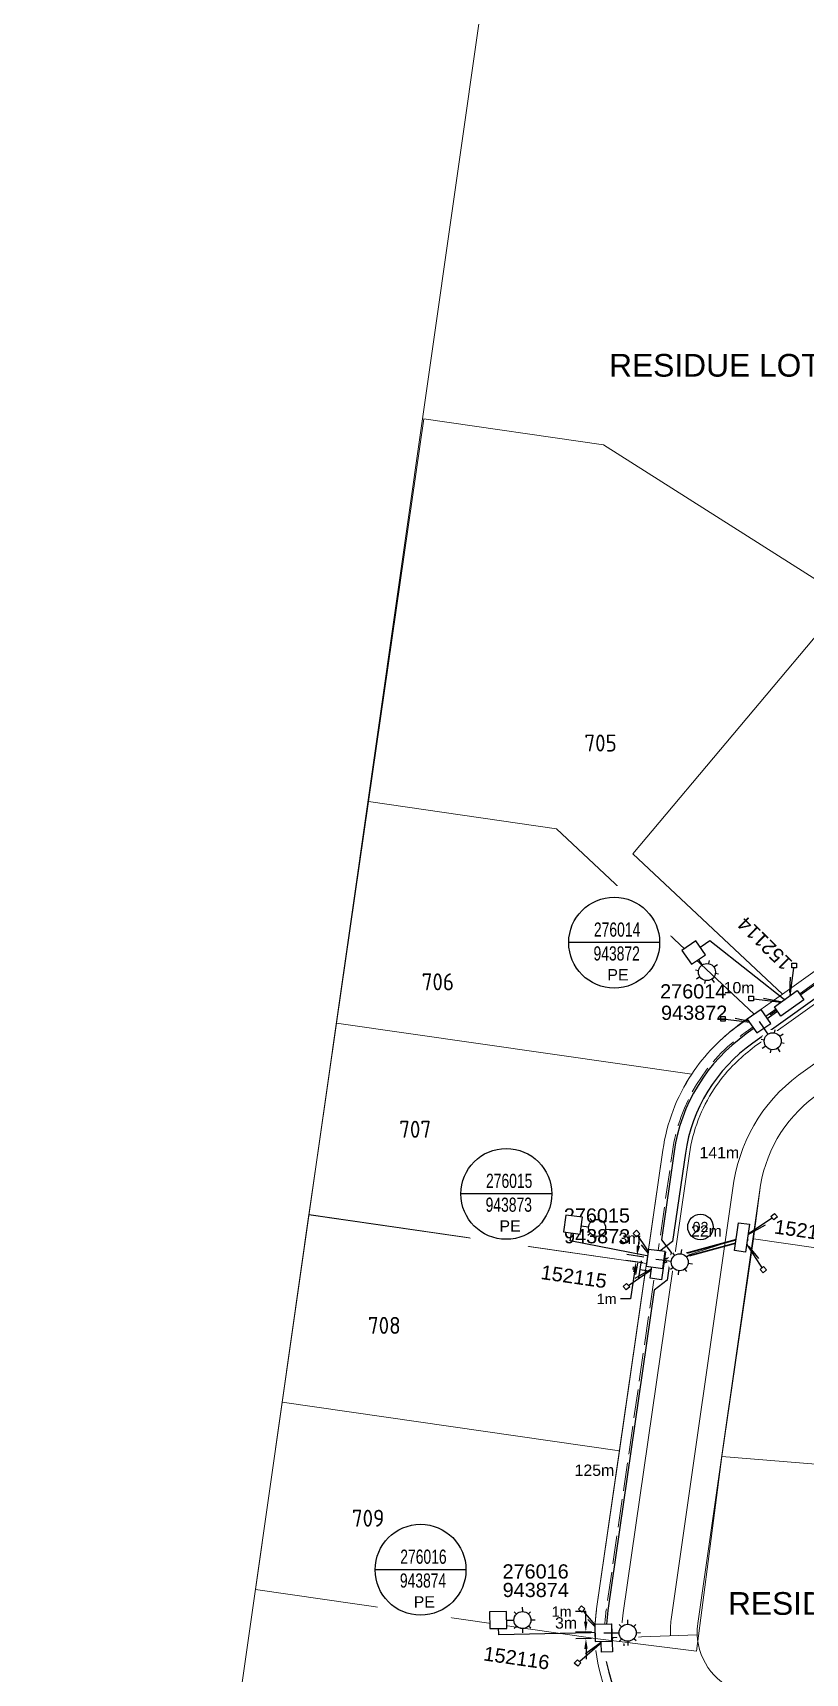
# Model space of a CAD drawing. Header units: metres. Extents: x 286940 to 288014, y 6148948 to 6150082.
# Drawn here: x 286939.9 to 287075.9, y 6149509.9 to 6149798.9 of the extents above; entities that cross this region are included whole.
import ezdxf
from ezdxf.enums import TextEntityAlignment as Align

# ---------------------------------------------------------------- set-up
doc = ezdxf.new("R2010")
doc.units = ezdxf.units.M
doc.linetypes.add('IE Trench LV', pattern=[6.5, 5, -1.5])
doc.layers.get('0').update_dxf_attribs({"color": 6})
for name, color, linetype, lineweight in [('_User Kerbs', 2, 'Continuous', 5), ('Cadastre Developer_SP_NEW', 2, 'Continuous', 5), ('Cadastre Roads_SP_NEW', 251, 'Continuous', 5)]:
    doc.layers.add(name, color=color, linetype=linetype, lineweight=lineweight)
for name, color, linetype in [('_User Stage 7 Duct', 7, 'Continuous'), ('Duct_SP_NEW', 2, 'Continuous'), ('Equip_LV_NEW', 2, 'Continuous'), ('Equip_SP_SL_NEW', 2, 'Continuous'), ('Mains_LV_New_R17', 2, 'Continuous'), ('Mains_LV_NEW_T84', 2, 'Continuous'), ('Mains_LV_NEW_T94', 2, 'Continuous'), ('Notes_LV_MISC', 7, 'Continuous'), ('Notes_SL_MISC', 7, 'Continuous'), ('Notes_SP_MISC', 7, 'Continuous'), ('Notes_SP_NEW', 2, 'Continuous'), ('Services_SP_NEW', 2, 'Continuous'), ('Services_SP_NEW_UG', 2, 'Continuous'), ('SupportsUG_SP_LV_SL_NEW', 2, 'Continuous'), ('Trench_SP_NEW', 2, 'Continuous')]:
    doc.layers.add(name, color=color, linetype=linetype)
doc.styles.add('iecARIAL', font='arial.ttf', dxfattribs={"height": 2})
doc.styles.add('LotNum', font='isocp.shx', dxfattribs={"height": 1.8})
doc.styles.add('POLE_LABEL', font='arial.ttf')
doc.styles.add('SL_LABEL', font='arial.ttf', dxfattribs={"height": 2.5})
doc.styles.get("Standard").update_dxf_attribs({"font": 'arial.ttf'})
doc.linetypes.add('Cable 1', pattern='A,7,-3,["//",Standard,S=1.5,R=0,X=-2.1,Y=-0.7],-0.001', length=10.001)
doc.linetypes.add('Cable 5', pattern='A,10,-1,["o",Standard,S=2,R=0,X=-1,Y=-0.7],-1e-05,["o",Standard,S=2,R=0,X=-0.2,Y=-0.7],-1.2', length=12.20001)
doc.linetypes.add('Cable New UG', pattern='A,7,-0.25,["x",Standard,S=2,R=0,X=0.2,Y=-0.8],-2.1', length=9.35)
doc.linetypes.add('IE Trench HV', pattern='A,7,-0.2,["/",Standard,S=3,R=0,X=0.6,Y=-1.4],-2.5', length=9.7)
doc.dimstyles.get("Standard").update_dxf_attribs({"dimtxt": 0.18, "dimasz": 0.18, "dimexe": 0.18, "dimexo": 0.0625, "dimgap": 0.09, "dimtad": 0, "dimtih": 1, "dimtoh": 1, "dimdec": 4, "dimzin": 0, "dimdsep": 46, "dimtxsty": 'Standard', "dimcen": 0.09, "dimadec": 0, "dimazin": 0, "dimtfac": 1, "dimtdec": 4, "dimtofl": 0, "dimtmove": 0, "dimatfit": 3, "dimfxl": 1, "dimtolj": 1, "dimtzin": 0, "dimarcsym": 0})

# ---------------------------------------------------------------- blocks, each defined once
blk = doc.blocks.new('Earth')
for p, q in [((0, -2.04), (0, 0)), ((-1.5, -2.04), (1.5, -2.04)), ((-1, -2.64), (1, -2.64)), ((-0.25, -3.24), (0.25, -3.24))]:
    blk.add_line(p, q)
blk = doc.blocks.new('*U15')
at = {"flags": 1}
blk.add_attdef('Z', text='', height=0.2, dxfattribs=at).set_placement((1.5, -0.6), align=Align.MIDDLE_LEFT)
blk.add_wipeout([(-2.47, 3), (2.47, 3), (2.47, 1.02), (-2.47, 1.02)])
at = {"lineweight": -3}
blk.add_lwpolyline([(-2.47, 3), (2.47, 3), (2.47, 1.02), (-2.47, 1.02)], close=True, dxfattribs=at)
for tag, height, flags, p in [('ASSET_NUM', 2.5, 8, (2, 4)), ('STREET_CODE', 0.2, 9, (1.5, 2)), ('OWNED_BY', 0.2, 9, (1.5, 1.8)), ('OPERATED_BY', 0.2, 9, (1.5, 1.6)), ('STATE', 0.2, 9, (1.5, 1.2)), ('SUPPORT_TYPE', 0.2, 9, (1.5, 1)), ('SUBURB', 0.2, 9, (1.5, 0.2)), ('STREETNAME', 0.2, 9, (1.5, 0)), ('MAINTAINED_BY', 0.2, 9, (1.5, 1.4)), ('USAGE', 0.2, 9, (1.5, 0.8)), ('LEGEND', 0.2, 9, (1.5, 0.6)), ('PARENT', 0.2, 9, (1.5, 0.4)), ('LOCATION', 0.2, 9, (1.5, -0.2)), ('NOTES', 0.2, 9, (1.5, -0.4))]:
    blk.add_attdef(tag, text='', height=height, dxfattribs=dict(flags=flags)).set_placement(p, align=Align.MIDDLE_LEFT)
blk = doc.blocks.new('DUCT_INDICATOR')
blk.add_circle((0, 0), 2.25)
blk.add_attdef('CODE', text='', height=1.8).set_placement((0, 0), align=Align.MIDDLE_CENTER)
at = {"flags": 1}
blk.add_attdef('Z', (0, 0), '', height=0.2, dxfattribs=at)
blk = doc.blocks.new('CCP_NEW')
for tag, flags, p in [('Z', 1, (1.5, -2.4)), ('NUMBER_OF_PHASES', 9, (1.5, -2.2))]:
    blk.add_attdef(tag, text='', height=0.2, dxfattribs=dict(flags=flags)).set_placement(p, align=Align.MIDDLE_LEFT)
blk.add_wipeout([(0, 0.57), (0.57, 0), (0, -0.57), (-0.57, 0)])
blk.add_lwpolyline([(-0.57, 0), (0, 0.57), (0.57, 0), (0, -0.57), (-0.57, 0)])
at = {"flags": 9}
for tag, p in [('CCP_TYPE', (1.5, 0)), ('ORIENTATION', (1.5, -0.2)), ('STATE', (1.5, -1)), ('OWNED_BY', (1.5, -1.2)), ('OPERATED_BY', (1.5, -1.4)), ('OPERATING_VOLTAGE', (1.5, -1.8)), ('CONSTRUCTED_VOLTAGE', (1.5, -2)), ('USAGE', (1.5, -0.4)), ('LEGEND', (1.5, -0.6)), ('LIFE_SUPPORT', (1.5, -0.8)), ('MAINTAINED_BY', (1.5, -1.6))]:
    blk.add_attdef(tag, text='', height=0.2, dxfattribs=at).set_placement(p, align=Align.MIDDLE_LEFT)
blk = doc.blocks.new('COLUMN_NEW')
blk.add_wipeout([(-1.485, -1.485), (1.485, -1.485), (1.485, 1.485), (-1.485, 1.485)])
at = {"lineweight": -3}
blk.add_lwpolyline([(-1.485, -1.485), (1.485, -1.485), (1.485, 1.485), (-1.485, 1.485)], close=True, dxfattribs=at)
for tag, height, flags, p in [('ASSET_NUM', 2.5, 8, (2, 2)), ('STREET_CODE', 0.2, 9, (1.5, 0)), ('Z', 0.2, 1, (1.5, -2.8)), ('OWNED_BY', 0.2, 9, (1.5, -0.4)), ('OPERATED_BY', 0.2, 9, (1.5, -0.6)), ('STATE', 0.2, 9, (1.5, -1)), ('SUBURB', 0.2, 9, (1.5, -1.8)), ('STREETNAME', 0.2, 9, (1.5, -2)), ('COLUMN_TYPE', 0.2, 9, (1.5, -0.2)), ('USAGE', 0.2, 9, (1.5, -1.2)), ('MAINTAINED_BY', 0.2, 9, (1.5, -0.8)), ('LEGEND', 0.2, 9, (1.5, -1.4)), ('PARENT', 0.2, 9, (1.5, -1.6)), ('LOCATION', 0.2, 9, (1.5, -2.2)), ('NOTES', 0.2, 9, (1.5, -2.4)), ('LABEL_ALIGNMENT', 0.2, 9, (1.5, -2.6))]:
    blk.add_attdef(tag, text='', height=height, dxfattribs=dict(flags=flags)).set_placement(p, align=Align.MIDDLE_LEFT)
at = {"style": 'POLE_LABEL', "flags": 9}
blk.add_attdef('STRUCTURE_PLANT_NUMBER', text='', height=0.2, dxfattribs=at).set_placement((1.5, 0.242), align=Align.MIDDLE_LEFT)
blk = doc.blocks.new('SL_LANTERN_NEW')
blk.add_line((0, 0), (0, 0))
for tag, p, flags in [('Z', (0, 0), 1), ('OPERATED_BY', (0, -9.61), 9)]:
    blk.add_attdef(tag, p, '', height=0.2, dxfattribs=dict(flags=flags))
at = {"style": 'SL_LABEL', "flags": 9}
blk.add_attdef('STREET_CODE', text='', height=0.2, dxfattribs=at).set_placement((0, -0.2), align=Align.MIDDLE_LEFT)
for tag, height, flags, p in [('CONSTRUCTED_VOLTAGE', 0.2, 9, (0, -0.4)), ('CONTROL_TYPE', 0.2, 9, (0, -0.6)), ('OPERATING_VOLTAGE', 0.2, 9, (0, -1.4)), ('ORIENTATION', 0.2, 9, (0, -1.6)), ('OWNED_BY', 0.2, 9, (0, -1.8)), ('STATE', 0.2, 9, (0, -2)), ('CEXIST', 0.2, 9, (0, -2.4)), ('CNEW', 0.2, 9, (0, -2.6)), ('CNUMBER', 0.2, 9, (0, -2.8)), ('LANTERN_PURPOSE', 0.2, 9, (0, -0.8)), ('LANTERN_TYPE', 0.2, 9, (0, -1)), ('NO_PHASES', 0.2, 9, (0, -1.2)), ('USAGE', 0.2, 9, (0, -2.2)), ('LNUMBER', 2.5, 8, (1.2, -2.8)), ('CREMOVE', 0.2, 9, (0, -3)), ('CREPLACE', 0.2, 9, (0, -3.2)), ('LKINGHEIGHT', 0.2, 9, (0, -3.4)), ('LBRACKET', 0.2, 9, (0, -3.6)), ('LBRACKETVOCAB', 0.2, 9, (0, -3.8)), ('LCATEGORY', 0.2, 9, (0, -4)), ('LCHARGE1', 0.2, 9, (0, -4.2)), ('LCHARGE1PERCENT', 0.2, 9, (0, -4.4)), ('LCHARGE2', 0.2, 9, (0, -4.6)), ('LCHARGE2PERCENT', 0.2, 9, (0, -4.8)), ('LCHARGE3', 0.2, 9, (0, -5)), ('LCHARGE3PERCENT', 0.2, 9, (0, -5.2)), ('LEXIST', 0.2, 9, (0, -5.4)), ('LLAMP', 0.2, 9, (0, -5.6)), ('LLAMPVOCAB', 0.2, 9, (0, -5.8)), ('SUBURB', 0.2, 9, (0, -8.6)), ('LMAST', 0.2, 9, (0, -6)), ('LMASTVOCAB', 0.2, 9, (0, -6.2)), ('LNEW', 0.2, 9, (0, -6.4)), ('LANTNUMBER', 0.2, 9, (0, -6.6)), ('LOUTREACH', 0.2, 9, (0, -7)), ('LOUTREACHVOCAB', 0.2, 9, (0, -7.2)), ('LRATECODE', 0.2, 9, (0, -7.4)), ('LREMOVE', 0.2, 9, (0, -7.6)), ('LREPLACE', 0.2, 9, (0, -7.8)), ('LTYPE', 0.2, 9, (0, -8)), ('LTYPEVOCAB', 0.2, 9, (0, -8.2)), ('LEGEND', 0.2, 9, (0, -8.4)), ('STREETNAME', 0.2, 9, (0, -8.8)), ('LOCATION', 0.2, 9, (0, -9)), ('NOTES', 0.2, 9, (0, -9.2)), ('MAINTAINED_BY', 0.2, 9, (0, -9.86))]:
    blk.add_attdef(tag, text='', height=height, dxfattribs=dict(flags=flags)).set_placement(p, align=Align.MIDDLE_LEFT)
blk.add_wipeout([(0, 6.47), (1.46, 5.68), (2.25, 4.22), (1.46, 2.76), (0, 1.86), (-1.46, 2.76), (-2.25, 4.22), (-1.46, 5.68)])
for p, q in [((0, 5.72), (0, 6.47)), ((-2.25, 4.22), (-1.5, 4.22)), ((-1.46, 5.68), (-1.06, 5.28)), ((-1.46, 2.76), (-1.06, 3.16)), ((1.46, 5.68), (1.06, 5.28)), ((1.46, 2.76), (1.06, 3.16)), ((1.5, 4.22), (2.25, 4.22)), ((0, 0), (0, 2.72))]:
    blk.add_line(p, q)
blk.add_circle((0, 4.22), 1.5)
at = {"style": 'SL_LABEL', "flags": 8}
blk.add_attdef('ASSET_NUM', text='', height=2.5, dxfattribs=at).set_placement((2, 2), align=Align.MIDDLE_LEFT)
blk = doc.blocks.new('*D66')
at = {"layer": 'Defpoints', "color": 0, "linetype": 'Continuous', "lineweight": 0, "transparency": 16777216}
for p in [(287037.29, 6149517.18), (287038.89, 6149517.19), (287038.9, 6149516.03)]:
    blk.add_point(p, dxfattribs=at)
at = {"layer": 'Notes_SP_MISC', "color": 0, "linetype": 'Continuous', "lineweight": -2, "transparency": 16777216}
for p, q in [((287037.26, 6149520.78), (287035.46, 6149520.78)), ((287037.27, 6149518.98), (287037.26, 6149520.78)), ((287038.27, 6149517.19), (287035.49, 6149517.16)), ((287038.28, 6149516.03), (287035.5, 6149516)), ((287037.32, 6149514.22), (287037.33, 6149512.42))]:
    blk.add_line(p, q, dxfattribs=at)
at = {"layer": 'Notes_SP_MISC', "color": 0, "linetype": 'Continuous', "lineweight": 0, "transparency": 16777216}
for points in [[(287037.57, 6149518.98), (287036.97, 6149518.98), (287037.29, 6149517.18)], [(287037.62, 6149514.22), (287037.02, 6149514.21), (287037.3, 6149516.02)]]:
    blk.add_solid(points, dxfattribs=at)
at = {"layer": 'Notes_SP_MISC', "color": 0, "linetype": 'Continuous', "lineweight": 0, "transparency": 16777216, "insert": (287033.03, 6149520.78), "char_height": 1.8, "attachment_point": 5}
blk.add_mtext('\\A1;1m', dxfattribs=at)
blk = doc.blocks.new('*D67')
at = {"layer": 'Defpoints', "color": 0, "linetype": 'Continuous', "lineweight": 0, "transparency": 16777216}
for p in [(287048.12, 6149583.13), (287046.13, 6149582.38), (287047.97, 6149582.12)]:
    blk.add_point(p, dxfattribs=at)
at = {"layer": 'Notes_SP_MISC', "color": 0, "linetype": 'Continuous', "lineweight": -2, "transparency": 16777216}
for p, q in [((287046.54, 6149585.18), (287046.8, 6149586.96)), ((287047.35, 6149582.21), (287044.35, 6149582.64)), ((287047.5, 6149583.22), (287044.5, 6149583.66)), ((287045.87, 6149580.6), (287045.18, 6149575.86)), ((287045.18, 6149575.86), (287043.38, 6149575.86))]:
    blk.add_line(p, q, dxfattribs=at)
at = {"layer": 'Notes_SP_MISC', "color": 0, "linetype": 'Continuous', "lineweight": 0, "transparency": 16777216}
for points in [[(287046.24, 6149585.23), (287046.83, 6149585.14), (287046.28, 6149583.4)], [(287045.57, 6149580.64), (287046.17, 6149580.56), (287046.13, 6149582.38)]]:
    blk.add_solid(points, dxfattribs=at)
at = {"layer": 'Notes_SP_MISC', "color": 0, "linetype": 'Continuous', "lineweight": 0, "transparency": 16777216, "insert": (287040.95, 6149575.86), "char_height": 1.8, "attachment_point": 5}
blk.add_mtext('\\A1;1m', dxfattribs=at)
blk = doc.blocks.new('SLANTERN_NUM_NEW')
blk.add_line((0, 0), (8, 0))
at = {"flags": 1}
blk.add_attdef('Z', (0, 0), '', height=0.2, dxfattribs=at)
blk.add_wipeout([(-0.31, 10), (-0.94, 9.96), (-1.57, 9.88), (-2.18, 9.76), (-2.79, 9.61), (-3.39, 9.41), (-3.97, 9.18), (-4.54, 8.91), (-5.09, 8.61), (-5.62, 8.27), (-6.13, 7.91), (-6.62, 7.5), (-7.07, 7.07), (-7.5, 6.62), (-7.91, 6.13), (-8.27, 5.62), (-8.61, 5.09), (-8.91, 4.54), (-9.18, 3.97), (-9.41, 3.39), (-9.61, 2.79), (-9.76, 2.18), (-9.88, 1.57), (-9.96, 0.94), (-10, 0.31), (-10, -0.31), (-9.96, -0.94), (-9.88, -1.57), (-9.76, -2.18), (-9.61, -2.79), (-9.41, -3.39), (-9.18, -3.97), (-8.91, -4.54), (-8.61, -5.09), (-8.27, -5.62), (-7.91, -6.13), (-7.5, -6.62), (-7.07, -7.07), (-6.62, -7.5), (-6.13, -7.91), (-5.62, -8.27), (-5.09, -8.61), (-4.54, -8.91), (-3.97, -9.18), (-3.39, -9.41), (-2.79, -9.61), (-2.18, -9.76), (-1.57, -9.88), (-0.94, -9.96), (-0.31, -10), (0.31, -10), (0.94, -9.96), (1.57, -9.88), (2.18, -9.76), (2.79, -9.61), (3.39, -9.41), (3.97, -9.18), (4.54, -8.91), (5.09, -8.61), (5.62, -8.27), (6.13, -7.91), (6.62, -7.5), (7.07, -7.07), (7.5, -6.62), (7.91, -6.13), (8.27, -5.62), (8.61, -5.09), (8.91, -4.54), (9.18, -3.97), (9.41, -3.39), (9.61, -2.79), (9.76, -2.18), (9.88, -1.57), (9.96, -0.94), (10, -0.31), (10, 0.31), (9.96, 0.94), (9.88, 1.57), (9.76, 2.18), (9.61, 2.79), (9.41, 3.39), (9.18, 3.97), (8.91, 4.54), (8.61, 5.09), (8.27, 5.62), (7.91, 6.13), (7.5, 6.62), (7.07, 7.07), (6.62, 7.5), (6.13, 7.91), (5.62, 8.27), (5.09, 8.61), (4.54, 8.91), (3.97, 9.18), (3.39, 9.41), (2.79, 9.61), (2.18, 9.76), (1.57, 9.88), (0.94, 9.96), (0.31, 10)])
at = {"linetype": 'Continuous'}
blk.add_line((8, 0), (-8, 0), dxfattribs=at)
blk.add_circle((0, 0), 8, dxfattribs=at)
at = {"width": 0.7}
for tag, p in [('SNUMBER', (0.51, 1.05)), ('CNUMBER', (0.44, -3.15))]:
    blk.add_attdef(tag, text='', height=2.5, dxfattribs=at).set_placement(p, align=Align.CENTER)
at = {"layer": 'Notes_LV_MISC', "linetype": 'Continuous', "insert": (-1.2, -4.66), "char_height": 2, "attachment_point": 1, "style": 'iecARIAL'}
blk.add_mtext_dynamic_manual_height_columns('PE', width=8.5143, gutter_width=10, heights=[0], dxfattribs=at)

msp = doc.modelspace()

# ---------------------------------------------------------------- linework, layer by layer
at = {"layer": '_User Stage 7 Duct', "lineweight": 0}
for p, q in [((287065.67181, 6149586.90744), (287048.88456, 6149582.31803)), ((287065.86168, 6149586.21293), (287049.07443, 6149581.62352)), ((287065.67181, 6149586.90744), (287065.76674, 6149586.56018)), ((287065.86168, 6149586.21293), (287065.76674, 6149586.56018)), ((287048.88456, 6149582.31803), (287048.9795, 6149581.97077)), ((287049.07443, 6149581.62352), (287048.9795, 6149581.97077))]:
    msp.add_line(p, q, dxfattribs=at)
at = {"layer": 'Cadastre Developer_SP_NEW', "color": 2, "lineweight": 0}
msp.add_lwpolyline([(287120.86183, 6149578.61247), (287127.50315, 6149596.91362), (287130.15501, 6149604.22122), (287108.93585, 6149633.89928), (287078.65286, 6149612.24761, 0.208293837), (287068.04403, 6149595.87009), (287066.77629, 6149586.41455)], format="xyb", dxfattribs=at)
msp.add_lwpolyline([(287118.06181, 6149543.47083), (287119.8974, 6149566.77693), (287120.86183, 6149578.61247), (287066.77629, 6149586.41455), (287061.24929, 6149548.10026)], close=True, dxfattribs=at)
at = {"layer": 'Cadastre Roads_SP_NEW', "color": 2, "flags": 128}
for points in [[(287262.64539, 6149516.73767), (287259.75279, 6149498.97161, 0.149743078), (287250.46581, 6149497.70189, 0.022552419), (287243.20702, 6149493.93899, -0.045366932), (287235.78432, 6149490.5107, -0.008955782), (287209.96943, 6149481.83843, -0.075027992), (287183.06922, 6149477.59635), (287129.58415, 6149477.79176), (287123.15116, 6149477.91816), (287116.73215, 6149478.34711, -0.056566732), (287072.3298, 6149486.00461), (287060.479, 6149489.08306, -0.309567617), (287039.07371, 6149513.89539, -0.309567617)], [(287056.90171, 6149516.70669, 0.329930137), (287065.0814, 6149506.48472), (287081.51115, 6149502.13937, 0.046729124), (287116.6496, 6149496.2822, 0.008515969), (287123.14558, 6149495.9262, 0.008515968), (287129.64991, 6149495.79164), (287182.42816, 6149495.59881, 0.013324188), (287190.78683, 6149496.49692, 0.016465057), (287199.83218, 6149498.01807, 0.015229008), (287208.74807, 6149500.1056, 0.033330301), (287226.65563, 6149506.18111, 0.026657256), (287240.86579, 6149512.99329, -0.015270648), (287242.79046, 6149513.97043, -0.016480136), (287244.77325, 6149514.82348, -0.066371489), (287253.58011, 6149516.98598, -0.068165061), (287262.67584, 6149516.73228)]]:
    msp.add_lwpolyline(points, format="xyb", dxfattribs=at)
at = {"layer": 'Duct_SP_NEW'}
for p, q in [((287048.91093, 6149582.22157), (287065.69818, 6149586.81098)), ((287049.04806, 6149581.71998), (287065.83531, 6149586.30939)), ((287065.69818, 6149586.81098), (287065.76674, 6149586.56018)), ((287065.83531, 6149586.30939), (287065.76674, 6149586.56018)), ((287048.91093, 6149582.22157), (287048.9795, 6149581.97077)), ((287049.04806, 6149581.71998), (287048.9795, 6149581.97077))]:
    msp.add_line(p, q, dxfattribs=at)
at = {"layer": 'Mains_LV_New_R17', "linetype": 'Cable 5', "flags": 128}
for points in [[(287072.77922, 6149628.33164), (287067.78391, 6149624.7601)], [(287049.59968, 6149582.90814), (287049.45285, 6149581.89023)]]:
    msp.add_lwpolyline(points, dxfattribs=at)
for points in [[(287040.39411, 6149517.03192, 0.008597716), (287040.41337, 6149516.08643, 0.008597716)], [(287040.87384, 6149512.00418, 0.288916813), (287060.85937, 6149490.53404), (287072.72685, 6149487.45125, 0.024043887), (287092.04492, 6149482.85564, 0.024043887)]]:
    msp.add_lwpolyline(points, format="xyb", dxfattribs=at)
at = {"layer": 'Mains_LV_NEW_T94', "color": 2, "linetype": 'Cable 1', "lineweight": 0, "ltscale": 0.5}
msp.add_lwpolyline([(287064.78688, 6149586.70153), (287049.96161, 6149581.83917, 0.011172051), (287049.96161, 6149581.83917), (287049.96161, 6149581.83917)], format="xyb", dxfattribs=at)
at = {"layer": 'Notes_SP_MISC', "lineweight": 0}
for p, q in [((287048.88456, 6149582.31803), (287065.67181, 6149586.90744)), ((287049.07443, 6149581.62352), (287065.86168, 6149586.21293)), ((287065.67181, 6149586.90744), (287065.76674, 6149586.56018)), ((287065.86168, 6149586.21293), (287065.76674, 6149586.56018)), ((287048.88456, 6149582.31803), (287048.9795, 6149581.97077)), ((287049.07443, 6149581.62352), (287048.9795, 6149581.97077))]:
    msp.add_line(p, q, dxfattribs=at)
at = {"layer": 'Services_SP_NEW_UG', "color": 2, "flags": 128}
for points in [[(287066.4106, 6149628.76606), (287073.08314, 6149627.92984), (287073.97073, 6149634.58366)], [(287061.43473, 6149625.20842), (287068.10727, 6149624.3722), (287068.10727, 6149624.3722)], [(287070.44127, 6149590.34167), (287064.84857, 6149586.60753), (287068.53162, 6149580.99538)], [(287044.43959, 6149577.997), (287049.97549, 6149581.81484), (287046.20844, 6149587.37096)], [(287035.82749, 6149511.70863), (287040.91318, 6149516.10839), (287036.56171, 6149521.21973)]]:
    msp.add_lwpolyline(points, dxfattribs=at)
at = {"layer": 'Trench_SP_NEW', "linetype": 'IE Trench LV', "flags": 128}
for points in [[(287068.56427, 6149628.85851), (287073.08314, 6149627.92984), (287073.31937, 6149632.51761)], [(287063.5884, 6149625.30087), (287068.10727, 6149624.3722), (287068.10727, 6149624.3722)], [(287068.87326, 6149588.86243), (287064.84857, 6149586.60753), (287067.67215, 6149582.98388)], [(287045.98518, 6149579.49966), (287049.97549, 6149581.81484), (287047.09773, 6149585.39561)], [(287037.19967, 6149513.37115), (287040.91318, 6149516.10839), (287037.66147, 6149519.35335)]]:
    msp.add_lwpolyline(points, dxfattribs=at)

# ---------------------------------------------------------------- block references
at = {"layer": 'Notes_LV_MISC', "color": 2, "lineweight": 0, "rotation": 92.15199045883297}
msp.add_blockref('Earth', (287041.91231, 6149516.14276), dxfattribs=at)
at = {"layer": 'Notes_SL_MISC', "linetype": 'Cable 5'}
ref = msp.add_blockref('SL_LANTERN_NEW', (287056.21703, 6149636.91381), dxfattribs=dict(at, rotation=214.639091283349))
ref.add_attrib('ASSET_NUM', '276014', dxfattribs={"layer": '0', "height": 2.5, "style": 'SL_LABEL'}).set_placement((287036.26873, 6149637.5097), align=Align.MIDDLE_LEFT)
ref = msp.add_blockref('SL_LANTERN_NEW', (287035.07925, 6149588.92195), dxfattribs=dict(at, rotation=262.4448636318754))
ref.add_attrib('ASSET_NUM', '276015', dxfattribs={"layer": '0', "height": 2.5, "style": 'SL_LABEL'}).set_placement((287018.85075, 6149596.59825), align=Align.MIDDLE_LEFT)
ref = msp.add_blockref('SL_LANTERN_NEW', (287021.90854, 6149519.24487), dxfattribs=dict(at, rotation=270.5188431503171))
ref.add_attrib('ASSET_NUM', '276016', dxfattribs={"layer": '0', "height": 2.5, "style": 'SL_LABEL'}).set_placement((287004.09493, 6149530.08706), align=Align.MIDDLE_LEFT)
at = {"layer": 'Notes_SP_NEW', "linetype": 'IE Trench LV'}
msp.add_blockref('DUCT_INDICATOR', (287057.46838, 6149588.52612), dxfattribs=at).add_auto_attribs({'CODE': '02'})

# ---------------------------------------------------------------- texts
at = {"layer": 'Cadastre Developer_SP_NEW', "color": 2, "linetype": 'IE Trench LV', "char_height": 4, "attachment_point": 1, "style": 'iecARIAL'}
for insert in [(287041.38205, 6149742.32378), (287062.31075, 6149524.20492)]:
    msp.add_mtext_dynamic_manual_height_columns('RESIDUE LOT 715', width=67.8623725, gutter_width=10, heights=[0], dxfattribs=dict(at, insert=insert))
at = {"layer": 'Notes_LV_MISC', "linetype": 'Cable New UG', "char_height": 2, "attachment_point": 1, "style": 'iecARIAL'}
for s, width, insert in [('141m', 3.3240116, (287057.29852, 6149602.63303)), ('22m', 4.365633, (287055.79802, 6149588.8175)), ('125m', 2, (287035.30517, 6149546.67768))]:
    msp.add_mtext_dynamic_manual_height_columns(s, width=width, gutter_width=10, heights=[0], dxfattribs=dict(at, insert=insert))

# ---------------------------------------------------------------- next in the draw order: linework, layer by layer
at = {"layer": '_User Kerbs', "color": 251, "linetype": 'Continuous', "flags": 128}
msp.add_lwpolyline([(287224.33512, 6149689.48949), (287224.33512, 6149689.48949, 0.134127199), (287106.0713, 6149637.66581), (287075.96699, 6149616.14189, 0.207998166), (287063.36872, 6149596.58903), (287052.32468, 6149519.36183, 0.045171645), (287052.17503, 6149516.52937, 0.045171645)], format="xyb", dxfattribs=at)
at = {"layer": 'Cadastre Developer_SP_NEW', "color": 2, "lineweight": 0}
for points in [[(287669.31371, 6149755.32442), (287634.46764, 6149774.00429), (287545.18995, 6149821.897), (287464.33151, 6149865.24517), (287432.00054, 6149882.58478), (287395.75519, 6149902.02237), (287392.16535, 6149903.93398), (287339.34845, 6149932.06394), (287293.0308, 6149956.95466), (287253.34649, 6149978.17454), (287208.37123, 6150002.22336), (287161.63188, 6150027.21513), (287094.61737, 6150063.04841), (287059.34262, 6150081.91034), (287033.57811, 6149906.77564), (286990.30458, 6149602.82566), (286969.61858, 6149458.1295), (286939.93193, 6149250.48177)], [(287071.9068, 6149629.55184), (287045.58409, 6149654.28612), (287083.24553, 6149699.12411), (287040.42526, 6149726.33969), (287008.75292, 6149730.90725), (286998.99903, 6149663.48729), (287032.13121, 6149658.69394), (287066.93093, 6149625.9942), (287071.9068, 6149629.55184)], [(287047.96983, 6149582.11562), (286988.54077, 6149590.75193), (286983.84071, 6149557.67132), (287043.20824, 6149549.10729), (287047.96995, 6149582.1164)]]:
    msp.add_lwpolyline(points, dxfattribs=at)
msp.add_lwpolyline([(287112.32609, 6149658.45074), (287083.24553, 6149699.12411), (287045.58409, 6149654.28612), (287071.9068, 6149629.55184)], close=True, dxfattribs=at)
for points in [[(287066.93093, 6149625.9942), (287032.13121, 6149658.69394), (286998.99903, 6149663.48729), (286993.39648, 6149624.44065), (287055.93485, 6149615.46741, -0.092337556), (287064.36045, 6149624.15636), (287066.93093, 6149625.9942)], [(287055.93699, 6149615.4671), (286993.39648, 6149624.44065), (286990.28697, 6149602.76917), (286988.53175, 6149590.68983), (287047.96983, 6149582.11562), (287050.85005, 6149602.08184, -0.111004984), (287055.93699, 6149615.4671, -4.403719213)], [(287043.20824, 6149549.10729), (286983.84071, 6149557.67132), (286979.12164, 6149524.65686), (287038.91443, 6149516.03011, -0.045237194), (287039.19108, 6149521.25959), (287043.20824, 6149549.10729)]]:
    msp.add_lwpolyline(points, format="xyb", dxfattribs=at)
at = {"layer": 'Mains_LV_NEW_T84', "color": 2, "linetype": 'Cable New UG', "flags": 128}
msp.add_lwpolyline([(287127.02652, 6149665.81142), (287124.88137, 6149664.49474), (287124.23341, 6149661.71188, 0.011743168), (287114.65239, 6149655.19676), (287066.67712, 6149620.89551, 0.206294465), (287054.80948, 6149601.51361), (287052.5687, 6149585.98009), (287050.30364, 6149584.2861), (287049.94946, 6149581.83085)], format="xyb", dxfattribs=at)
at = {"layer": 'Notes_SL_MISC', "linetype": 'Cable 5', "ltscale": 0.5}
for points in [[(287073.07584, 6149627.91677), (287059.13032, 6149638.92648), (287056.21703, 6149636.91381)], [(287050.12655, 6149583.05848), (287034.50592, 6149586.08408), (287035.02897, 6149588.95124)], [(287040.89397, 6149517.11907), (287021.98936, 6149516.66633), (287021.85465, 6149519.2668)]]:
    msp.add_lwpolyline(points, dxfattribs=at)
at = {"layer": 'Trench_SP_NEW', "linetype": 'IE Trench LV', "lineweight": 0, "flags": 128}
msp.add_lwpolyline([(287126.99577, 6149666.09961, 0.02032504), (287113.31476, 6149657.0678), (287065.34511, 6149622.77056, 0.206233282), (287052.53281, 6149601.84034), (287040.87366, 6149521.01687, 0.045221792), (287040.61317, 6149516.09562, 0.045221792)], format="xyb", dxfattribs=at)

# ---------------------------------------------------------------- next in the draw order: block references
at = {"layer": 'Services_SP_NEW', "linetype": 'IE Trench HV', "rotation": 93.53150785945918}
for p in [(287036.56171, 6149521.21973), (287035.82749, 6149511.70863)]:
    msp.add_blockref('CCP_NEW', p, dxfattribs=at)

# ---------------------------------------------------------------- next in the draw order: texts
at = {"layer": 'Cadastre Developer_SP_NEW', "color": 2, "lineweight": 0, "char_height": 3, "width": 8.6113974, "attachment_point": 2, "style": 'LotNum', "bg_fill": 3, "box_fill_scale": 1.5, "bg_fill_color": 256, "bg_fill_true_color": 13158600, "bg_fill_transparency": 0}
for s, insert in [('705', (287039.88015, 6149675.28374)), ('706', (287011.23147, 6149633.21395)), ('707', (287007.23477, 6149607.23542)), ('708', (287001.81068, 6149572.69254)), ('709', (286998.9559, 6149538.72061))]:
    msp.add_mtext(s, dxfattribs=dict(at, insert=insert))

# ---------------------------------------------------------------- next in the draw order: linework, layer by layer
at = {"layer": '_User Kerbs', "color": 251, "linetype": 'Continuous', "flags": 128}
msp.add_lwpolyline([(287186.94941, 6149746.37934), (287186.94941, 6149746.37934), (287198.20499, 6149703.6091, -0.408810043), (287191.09776, 6149691.16223, 0.086437931), (287115.07711, 6149654.60304), (287074.65782, 6149625.70414), (287069.5582, 6149622.05802, 0.061215881), (287063.13557, 6149616.90133, 0.047074233), (287059.88129, 6149612.86002, 0.110883106), (287055.53196, 6149601.40906), (287043.87262, 6149520.58426, 0.022607086), (287043.65787, 6149518.40123, 0.02259159), (287043.64104, 6149516.20921, 0.02259159)], format="xyb", dxfattribs=at)
at = {"layer": 'Cadastre Roads_SP_NEW', "color": 2, "flags": 128}
msp.add_lwpolyline([(287038.91436, 6149516.03189, -0.022591595), (287038.93447, 6149518.65111, -0.022607086), (287039.19108, 6149521.25959), (287050.85005, 6149602.08184, -0.110861458), (287055.93485, 6149615.46741, -0.047074233), (287059.74649, 6149620.20089, -0.060157008), (287066.93093, 6149625.9942), (287071.9068, 6149629.55184), (287112.32609, 6149658.45074, -0.086816704), (287190.17223, 6149695.81578), (287193.76663, 6149701.96794), (287211.35252, 6149705.87079), (287217.51048, 6149701.88297), (287220.42214, 6149684.12002, 0.129083287), (287108.93585, 6149633.89928), (287078.65286, 6149612.24761, 0.208293837), (287068.04403, 6149595.87009), (287057.00667, 6149518.68962, 0.045221777), (287056.90171, 6149516.70669), (287038.9046, 6149516.03152)], format="xyb", dxfattribs=at)
at = {"layer": 'Mains_LV_NEW_T84', "color": 2, "linetype": 'Cable New UG', "flags": 128}
msp.add_lwpolyline([(287155.58792, 6149681.08225, 0.026034164), (287132.91417, 6149669.38247), (287132.31119, 6149666.83409), (287125.91805, 6149662.79082), (287123.19637, 6149663.41638, 0.011664051), (287113.48924, 6149656.82375), (287065.51887, 6149622.52599, 0.206240871), (287052.82976, 6149601.79773), (287050.58919, 6149586.26564), (287052.28477, 6149584.01183), (287051.58321, 6149579.14843), (287049.31299, 6149577.41874), (287041.17059, 6149520.97404, 0.045221792), (287040.91295, 6149516.10687, 0.045221792)], format="xyb", dxfattribs=at)

# ---------------------------------------------------------------- next in the draw order: block references
at = {"layer": 'Equip_LV_NEW'}
ref = msp.add_blockref('*U15', (287038.91443, 6149516.03011), dxfattribs=dict(at, rotation=272.1519904583183))
ref.add_attrib('ASSET_NUM', '152116', dxfattribs={"layer": '0', "height": 2.5, "rotation": 351.79}).set_placement((287019.33369, 6149513.42927), align=Align.MIDDLE_LEFT)
at = {"layer": 'Notes_SL_MISC', "linetype": 'Cable 5'}
ref = msp.add_blockref('COLUMN_NEW', (287056.26955, 6149636.87724), dxfattribs=dict(at, rotation=214.6394418200892))
ref.add_attrib('ASSET_NUM', '943872', dxfattribs={"layer": '0', "height": 2.5}).set_placement((287039.02647, 6149638.37433), align=Align.MIDDLE_LEFT)
at = {"layer": 'Services_SP_NEW', "linetype": 'IE Trench HV'}
for p, rotation in [((287073.97073, 6149634.58366), 45.52440750023217), ((287066.4106, 6149628.76606), 45.52440750023217), ((287061.43473, 6149625.20842), 45.52440750023217), ((287070.44127, 6149590.34167), 266.3979121978804), ((287046.20844, 6149587.37096), 267.2597726053468), ((287068.53162, 6149580.99538), 86.39791219788043), ((287044.43959, 6149577.997), 87.25977260534677)]:
    msp.add_blockref('CCP_NEW', p, dxfattribs=dict(at, rotation=rotation))

# ---------------------------------------------------------------- next in the draw order: block references
at = {"layer": 'Equip_LV_NEW'}
ref = msp.add_blockref('*U15', (287071.9068, 6149629.55184), dxfattribs=dict(at, rotation=215.5639303642099))
ref.add_attrib('ASSET_NUM', '152114', dxfattribs={"layer": '0', "height": 2.5, "rotation": 135.5639304}).set_placement((287072.95696, 6149634.3564), align=Align.MIDDLE_LEFT)
ref = msp.add_blockref('*U15', (287066.77629, 6149586.41455), dxfattribs=dict(at, rotation=81.7914560506717))
ref.add_attrib('ASSET_NUM', '152115A', dxfattribs={"layer": '0', "height": 2.5, "rotation": 351.791456}).set_placement((287070.52338, 6149588.63881), align=Align.MIDDLE_LEFT)
ref = msp.add_blockref('*U15', (287047.96995, 6149582.1164), dxfattribs=dict(at, rotation=261.7914560380093))
ref.add_attrib('ASSET_NUM', '152115', dxfattribs={"layer": '0', "height": 2.5, "rotation": 351.791456}).set_placement((287029.42097, 6149580.6159), align=Align.MIDDLE_LEFT)
at = {"layer": 'SupportsUG_SP_LV_SL_NEW'}
ref = msp.add_blockref('COLUMN_NEW', (287040.3806, 6149517.03187), dxfattribs=dict(at, rotation=270.5191936870575))
ref.add_attrib('ASSET_NUM', '943874', dxfattribs={"layer": '0', "height": 2.5}).set_placement((287022.64201, 6149524.58422), align=Align.MIDDLE_LEFT)

# ---------------------------------------------------------------- next in the draw order: block references
at = {"layer": 'Equip_SP_SL_NEW', "linetype": 'IE Trench LV'}
ref = msp.add_blockref('SL_LANTERN_NEW', (287040.43449, 6149517.00994), dxfattribs=dict(at, rotation=270.5188431503171))
ref.add_attrib('ASSET_NUM', '276016', dxfattribs={"layer": '0', "height": 2.5, "style": 'SL_LABEL'}).set_placement((287022.62088, 6149527.85213), align=Align.MIDDLE_LEFT)
at = {"layer": 'SupportsUG_SP_LV_SL_NEW'}
ref = msp.add_blockref('COLUMN_NEW', (287067.77508, 6149624.77246), dxfattribs=dict(at, rotation=214.6394418200894))
ref.add_attrib('ASSET_NUM', '943872', dxfattribs={"layer": '0', "height": 2.5}).set_placement((287050.53199, 6149626.26955), align=Align.MIDDLE_LEFT)
ref = msp.add_blockref('COLUMN_NEW', (287049.58472, 6149582.91013), dxfattribs=dict(at, rotation=262.4452141686158))
ref.add_attrib('ASSET_NUM', '943873', dxfattribs={"layer": '0', "height": 2.5}).set_placement((287033.45403, 6149586.9017), align=Align.MIDDLE_LEFT)

# ---------------------------------------------------------------- next in the draw order: linework, layer by layer
at = {"layer": 'Cadastre Developer_SP_NEW', "linetype": 'Continuous', "lineweight": 0, "flags": 128}
msp.add_lwpolyline([(287038.91443, 6149516.03011), (287056.77267, 6149513.77551), (287061.24929, 6149548.10026)], dxfattribs=at)

# ---------------------------------------------------------------- next in the draw order: block references
at = {"layer": 'Equip_SP_SL_NEW', "linetype": 'IE Trench LV'}
ref = msp.add_blockref('SL_LANTERN_NEW', (287067.78715, 6149624.71555), dxfattribs=dict(at, rotation=214.639091283349))
ref.add_attrib('ASSET_NUM', '276014', dxfattribs={"layer": '0', "height": 2.5, "style": 'SL_LABEL'}).set_placement((287050.36274, 6149630.03759), align=Align.MIDDLE_LEFT)
ref = msp.add_blockref('SL_LANTERN_NEW', (287049.63499, 6149582.88085), dxfattribs=dict(at, rotation=262.4448636318754))
ref.add_attrib('ASSET_NUM', '276015', dxfattribs={"layer": '0', "height": 2.5, "style": 'SL_LABEL'}).set_placement((287033.40649, 6149590.55715), align=Align.MIDDLE_LEFT)
at = {"layer": 'Notes_SL_MISC', "linetype": 'Cable 5'}
ref = msp.add_blockref('COLUMN_NEW', (287021.85465, 6149519.2668), dxfattribs=dict(at, rotation=270.5191936870575))
ref.add_attrib('ASSET_NUM', '943874', dxfattribs={"layer": '0', "height": 2.5}).set_placement((287004.11607, 6149526.81915), align=Align.MIDDLE_LEFT)

# ---------------------------------------------------------------- next in the draw order: texts
at = {"layer": 'Notes_LV_MISC', "linetype": 'Cable New UG', "insert": (287031.86584, 6149519.77769), "char_height": 2, "attachment_point": 1, "style": 'iecARIAL'}
msp.add_mtext_dynamic_manual_height_columns('3m', width=2, gutter_width=10, heights=[0], dxfattribs=at)

# ---------------------------------------------------------------- next in the draw order: dimensions: what is measured, and where the dimension line sits
at = {"layer": 'Notes_SP_MISC', "linetype": 'Continuous', "lineweight": 0}
dim = msp.add_aligned_dim(p1=(287038.9046, 6149516.03152), p2=(287038.89407, 6149517.19378), distance=1.60375, text='1m', dimstyle='Standard', override={"dimscale": 10}, dxfattribs=at)
dim.commit()
dim.dimension.update_dxf_attribs({"geometry": '*D66', "text_midpoint": (287033.02912, 6149520.7791)})

# ---------------------------------------------------------------- next in the draw order: block references
at = {"layer": 'Notes_LV_MISC', "color": 2, "lineweight": 0, "rotation": 260.2613855292295}
msp.add_blockref('Earth', (287048.7992, 6149580.72089), dxfattribs=at)
at = {"layer": 'Notes_SL_MISC'}
for p, values in [((287042.27975, 6149638.61908), {'SNUMBER': '276014', 'CNUMBER': '943872'}), ((287008.1905, 6149528.14759), {'SNUMBER': '276016', 'CNUMBER': '943874'})]:
    msp.add_blockref('SLANTERN_NUM_NEW', p, dxfattribs=at).add_auto_attribs(values)
at = {"layer": 'Notes_SL_MISC', "linetype": 'Cable 5'}
ref = msp.add_blockref('COLUMN_NEW', (287035.02897, 6149588.95124), dxfattribs=dict(at, rotation=262.4452141686158))
ref.add_attrib('ASSET_NUM', '943873', dxfattribs={"layer": '0', "height": 2.5}).set_placement((287018.89829, 6149592.9428), align=Align.MIDDLE_LEFT)

# ---------------------------------------------------------------- next in the draw order: texts
at = {"layer": 'Notes_LV_MISC', "linetype": 'Cable New UG', "char_height": 2, "attachment_point": 1, "style": 'iecARIAL'}
for s, insert in [('10m', (287061.55036, 6149631.68515)), ('3m', (287043.05195, 6149587.51704))]:
    msp.add_mtext_dynamic_manual_height_columns(s, width=2, gutter_width=10, heights=[0], dxfattribs=dict(at, insert=insert))

# ---------------------------------------------------------------- next in the draw order: dimensions: what is measured, and where the dimension line sits
at = {"layer": 'Notes_SP_MISC', "linetype": 'Continuous', "lineweight": 0}
dim = msp.add_linear_dim(base=(287046.12969, 6149582.38303), p1=(287048.11652, 6149583.13485), p2=(287047.96843, 6149582.11582), angle=261.7315795, text='1m', dimstyle='Standard', override={"dimscale": 10}, dxfattribs=at)
dim.commit()
dim.dimension.update_dxf_attribs({"geometry": '*D67', "text_midpoint": (287040.95352, 6149575.86288), "dimtype": 161})

# ---------------------------------------------------------------- next in the draw order: block references
at = {"layer": 'Notes_SL_MISC'}
msp.add_blockref('SLANTERN_NUM_NEW', (287023.28436, 6149594.35506), dxfattribs=at).add_auto_attribs({'SNUMBER': '276015', 'CNUMBER': '943873'})

doc.saveas('drawing.dxf')
